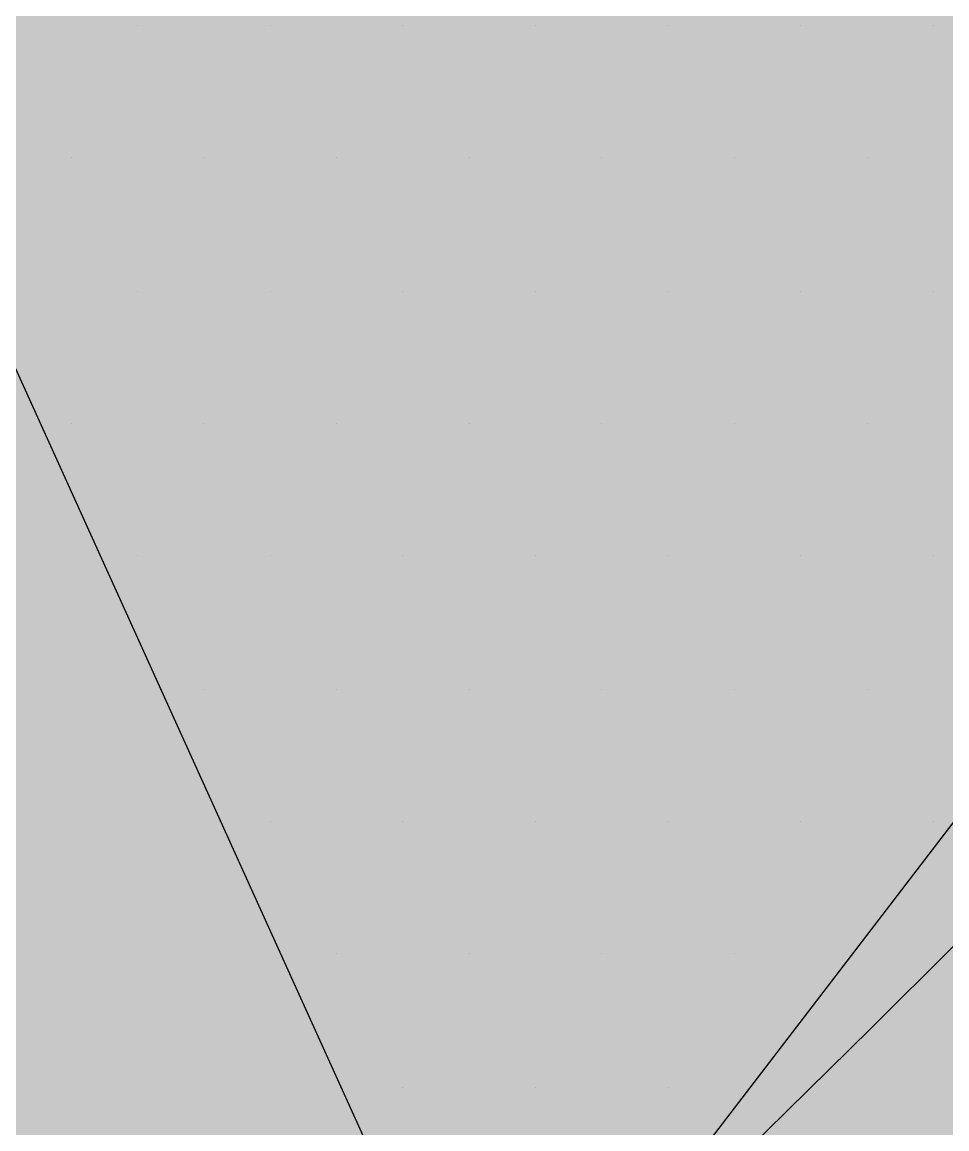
# Paper-space layout 'Layout1' of a CAD drawing. Extents: x -43 to 2298, y -18 to 768.
# Drawn here: x 148.2099 to 148.5934, y 258.4858 to 258.9447 of the extents above; entities that cross this region are included whole.
import ezdxf

# ---------------------------------------------------------------- set-up
doc = ezdxf.new("R2010")
doc.units = 0
doc.header["$LTSCALE"] = 2
doc.linetypes.add('CACHEX2', pattern=[0.75, 0.5, -0.25])
doc.layers.add('CARTOUCHE', color=7, linetype='Continuous')
doc.layers.add('LOGO', color=7, linetype='Continuous')

# ---------------------------------------------------------------- blocks, each defined once
blk = doc.blocks.new('A$C715108E3')
at = {"layer": 'LOGO', "color": 131}
for p, q in [((3.78612, -18.46845), (3.78612, -18.46845)), ((3.87795, -18.46845), (3.87795, -18.46845)), ((3.96941, -18.46845), (3.96941, -18.46845)), ((4.06124, -18.46845), (4.06124, -18.46845)), ((4.15308, -18.46845), (4.15308, -18.46845)), ((4.24453, -18.46845), (4.24453, -18.46845)), ((4.33637, -18.46845), (4.33637, -18.46845)), ((3.74039, -18.5599), (3.74039, -18.5599)), ((3.83166, -18.5599), (3.83166, -18.5599)), ((3.92368, -18.5599), (3.92368, -18.5599)), ((4.01552, -18.5599), (4.01552, -18.5599)), ((4.10697, -18.5599), (4.10697, -18.5599)), ((4.19881, -18.5599), (4.19881, -18.5599)), ((4.29064, -18.5599), (4.29064, -18.5599)), ((3.78612, -18.65249), (3.78612, -18.65249)), ((3.87795, -18.65249), (3.87795, -18.65249)), ((3.96941, -18.65249), (3.96941, -18.65249)), ((4.06124, -18.65249), (4.06124, -18.65249)), ((4.15308, -18.65249), (4.15308, -18.65249)), ((4.24453, -18.65249), (4.24453, -18.65249)), ((4.33637, -18.65249), (4.33637, -18.65249)), ((3.71865, -18.74376), (3.71865, -18.74376)), ((3.74039, -18.74376), (3.74039, -18.74376)), ((3.83166, -18.74376), (3.83166, -18.74376)), ((3.92368, -18.74376), (3.92368, -18.74376)), ((4.01552, -18.74376), (4.01552, -18.74376)), ((4.10697, -18.74376), (4.10697, -18.74376)), ((4.19881, -18.74376), (4.19881, -18.74376)), ((4.29064, -18.74376), (4.29064, -18.74376)), ((3.75988, -18.83503), (3.75988, -18.83503)), ((3.78612, -18.83503), (3.78612, -18.83503)), ((3.87795, -18.83503), (3.87795, -18.83503)), ((3.96941, -18.83503), (3.96941, -18.83503)), ((4.06124, -18.83503), (4.06124, -18.83503)), ((4.15308, -18.83503), (4.15308, -18.83503)), ((4.24453, -18.83503), (4.24453, -18.83503)), ((4.33637, -18.83503), (4.33637, -18.83503)), ((3.80186, -18.92761), (3.80186, -18.92761)), ((3.83166, -18.92761), (3.83166, -18.92761)), ((3.92368, -18.92761), (3.92368, -18.92761)), ((4.01552, -18.92761), (4.01552, -18.92761)), ((4.10697, -18.92761), (4.10697, -18.92761)), ((4.19881, -18.92761), (4.19881, -18.92761)), ((4.29064, -18.92761), (4.29064, -18.92761)), ((3.84309, -19.01888), (3.84309, -19.01888)), ((3.87795, -19.01888), (3.87795, -19.01888)), ((3.96941, -19.01888), (3.96941, -19.01888)), ((4.06124, -19.01888), (4.06124, -19.01888)), ((4.15308, -19.01888), (4.15308, -19.01888)), ((4.24453, -19.01888), (4.24453, -19.01888)), ((4.33637, -19.01888), (4.33637, -19.01888)), ((3.88508, -19.11015), (3.88508, -19.11015)), ((3.92368, -19.11015), (3.92368, -19.11015)), ((4.01552, -19.11015), (4.01552, -19.11015)), ((4.10697, -19.11015), (4.10697, -19.11015)), ((4.19881, -19.11015), (4.19881, -19.11015)), ((3.92631, -19.20273), (3.92631, -19.20273)), ((3.96941, -19.20273), (3.96941, -19.20273)), ((4.06124, -19.20273), (4.06124, -19.20273)), ((4.15308, -19.20273), (4.15308, -19.20273))]:
    blk.add_line(p, q, dxfattribs=at)
blk.add_lwpolyline([(-0.40612, -17.30817), (1.28565, -17.51151), (0.9202, -16.48262), (-0.46104, -13.5406), (1.45358, -13.74526), (4.03201, -19.43437), (5.20596, -17.90302), (3.39349, -13.9486), (6.32932, -14.28032), (6.43108, -12.64777), (3.57247, -12.29), (6.15053, -8.66711), (5.61546, -6.8715), (1.65861, -12.12788), (-1.94066, -12.02556)], dxfattribs=at)
blk = doc.blocks.new('A$C581E6685')
at = {"layer": 'LOGO', "color": 32, "linetype": 'CACHEX2', "ltscale": 1.5}
blk.add_ellipse((-38.05384, 23.81385), major_axis=(-19.03106, -3.53396), ratio=0.590567, dxfattribs=at)
at = {"layer": 'LOGO', "color": 32}
blk.add_ellipse((-37.61436, 23.84992), major_axis=(-13.57677, -4.28389), ratio=0.791971, dxfattribs=at)
at = {"layer": 'CARTOUCHE'}
blk.add_blockref('A$C715108E3', (-31.67392, 36.3189), dxfattribs=at)

psp = doc.layouts.get("Layout1")

# ---------------------------------------------------------------- hatches: boundary and pattern name
at = {"layer": 'CARTOUCHE', "true_color": 0xffffff}
h = psp.add_hatch(color=7, dxfattribs=at)
h.dxf.hatch_style = 1
edge = h.paths.add_edge_path()
edge.add_spline(control_points=[(127.71967, 272.47485), (127.71967, 261.58368), (127.71967, 250.69252), (127.71967, 246.85252), (131.55967, 246.85252), (177.09893, 246.85252), (222.6382, 246.85252), (226.4782, 246.85252), (226.4782, 250.69252), (226.4782, 261.58368), (226.4782, 272.47485), (226.4782, 276.31485), (222.6382, 276.31485), (177.09893, 276.31485), (131.55967, 276.31485), (127.71967, 276.31485), (127.71967, 272.47485)], knot_values=[0, 0, 0, 1, 1, 2.570796, 2.570796, 3.570796, 3.570796, 5.141593, 5.141593, 6.141593, 6.141593, 7.712389, 7.712389, 8.712389, 8.712389, 10.283185, 10.283185, 10.283185], weights=[1, 1, 1, 0.707107, 1, 1, 1, 0.707107, 1, 1, 1, 0.707107, 1, 1, 1, 0.707107, 1], degree=2, periodic=0)

# ---------------------------------------------------------------- linework, layer by layer
at = {"layer": 'CARTOUCHE'}
psp.add_rational_spline([(127.71967, 272.47485), (127.71967, 261.58368), (127.71967, 250.69252), (127.71967, 246.85252), (131.55967, 246.85252), (177.09893, 246.85252), (222.6382, 246.85252), (226.4782, 246.85252), (226.4782, 250.69252), (226.4782, 261.58368), (226.4782, 272.47485), (226.4782, 276.31485), (222.6382, 276.31485), (177.09893, 276.31485), (131.55967, 276.31485), (127.71967, 276.31485), (127.71967, 272.47485)], [1, 1, 1, 0.707106781187, 1, 1, 1, 0.707106781187, 1, 1, 1, 0.707106781187, 1, 1, 1, 0.707106781187, 1], degree=2, knots=[0, 0, 0, 1, 1, 2.570796, 2.570796, 3.570796, 3.570796, 5.141593, 5.141593, 6.141593, 6.141593, 7.712389, 7.712389, 8.712389, 8.712389, 10.283185, 10.283185, 10.283185], dxfattribs=at)

# ---------------------------------------------------------------- block references
at = {"layer": 'CARTOUCHE', "xscale": 0.6, "yscale": 0.6, "zscale": 0.6}
psp.add_blockref('A$C581E6685', (164.99041, 248.2331), dxfattribs=at)

doc.saveas('drawing.dxf')
